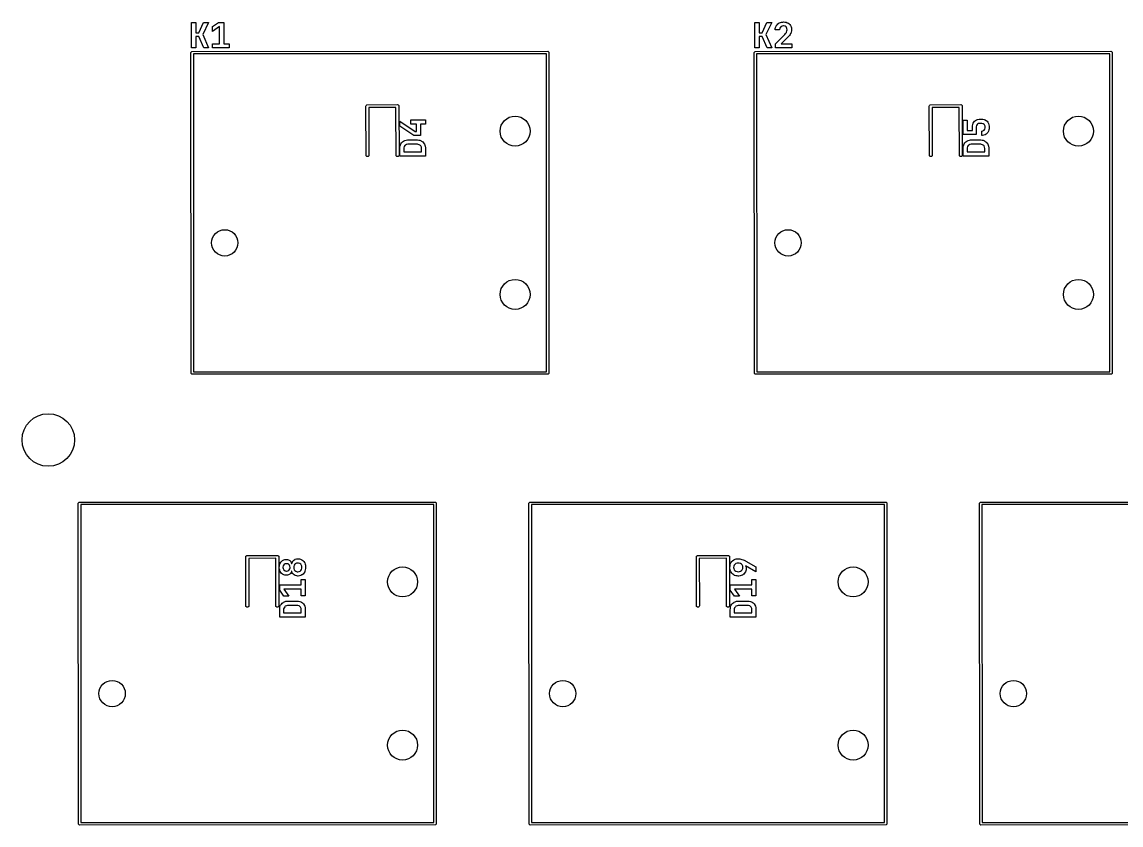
# Model space of a CAD drawing. Extents: x 0.7 to 11, y -6.1 to -1.6.
# Drawn here: x 0.685 to 2.413, y -2.939 to -1.676 of the extents above; entities that cross this region are included whole.
import ezdxf

# ---------------------------------------------------------------- set-up
doc = ezdxf.new("R2010")
doc.units = 0
doc.header["$MEASUREMENT"] = 0
doc.layers.add('BLACK', color=7, linetype='CONTINUOUS')

msp = doc.modelspace()

# ---------------------------------------------------------------- linework, layer by layer
at = {"layer": 'BLACK', "linetype": 'CONTINUOUS'}
for p, q in [((1.8796, -1.6766), (1.8817, -1.6764)), ((1.8817, -1.6764), (1.8826, -1.6763)), ((1.8826, -1.6763), (1.8847, -1.6765)), ((1.8847, -1.6765), (1.8866, -1.6768)), ((0.9515, -1.7171), (0.9515, -1.6769)), ((0.9515, -1.6769), (0.9584, -1.6769)), ((0.9584, -1.6769), (0.9584, -1.6933)), ((0.9584, -1.6933), (0.9631, -1.6933)), ((0.9631, -1.6933), (0.9707, -1.6769)), ((0.9782, -1.6769), (0.9692, -1.6961)), ((0.9707, -1.6769), (0.9782, -1.6769)), ((0.9849, -1.6836), (0.9942, -1.6769)), ((0.9954, -1.6836), (0.9849, -1.6913)), ((0.9849, -1.6913), (0.9849, -1.6836)), ((0.9942, -1.6769), (1.0023, -1.6769)), ((0.9954, -1.7109), (0.9954, -1.6836)), ((1.0023, -1.6769), (1.0023, -1.7109)), ((1.8373, -1.7171), (1.8373, -1.6769)), ((1.8373, -1.6769), (1.8442, -1.6769)), ((1.8442, -1.6769), (1.8442, -1.6933)), ((1.8442, -1.6933), (1.8489, -1.6933)), ((1.8489, -1.6933), (1.8566, -1.6769)), ((1.864, -1.6769), (1.855, -1.6961)), ((1.8566, -1.6769), (1.864, -1.6769)), ((1.8696, -1.6888), (1.8697, -1.6868)), ((1.8765, -1.6888), (1.8696, -1.6888)), ((1.8697, -1.6868), (1.8701, -1.6849)), ((1.8701, -1.6849), (1.8709, -1.683)), ((1.8709, -1.683), (1.8713, -1.6823)), ((1.8713, -1.6823), (1.8724, -1.6806)), ((1.8724, -1.6806), (1.8739, -1.6792)), ((1.8739, -1.6792), (1.8755, -1.6781)), ((1.8755, -1.6781), (1.8759, -1.6779)), ((1.8759, -1.6779), (1.8778, -1.6771)), ((1.877, -1.686), (1.8765, -1.688)), ((1.8765, -1.688), (1.8765, -1.6888)), ((1.8781, -1.6843), (1.877, -1.686)), ((1.8778, -1.6771), (1.8796, -1.6766)), ((1.8787, -1.6838), (1.8781, -1.6843)), ((1.8804, -1.6828), (1.8787, -1.6838)), ((1.8825, -1.6825), (1.8804, -1.6828)), ((1.8831, -1.6825), (1.8825, -1.6825)), ((1.8851, -1.6831), (1.8831, -1.6825)), ((1.8867, -1.6842), (1.8851, -1.6831)), ((1.886, -1.6945), (1.8871, -1.6929)), ((1.8866, -1.6768), (1.8886, -1.6775)), ((1.8871, -1.6848), (1.8867, -1.6842)), ((1.888, -1.6866), (1.8871, -1.6848)), ((1.8871, -1.6929), (1.8874, -1.6923)), ((1.8874, -1.6923), (1.8881, -1.6904)), ((1.8883, -1.6886), (1.888, -1.6866)), ((1.8881, -1.6904), (1.8883, -1.6886)), ((1.8886, -1.6775), (1.8893, -1.6778)), ((1.8893, -1.6778), (1.891, -1.6789)), ((1.891, -1.6789), (1.8925, -1.6803)), ((1.8925, -1.6803), (1.8937, -1.682)), ((1.8937, -1.682), (1.8946, -1.6837)), ((1.8947, -1.6923), (1.8939, -1.6942)), ((1.8946, -1.6837), (1.8951, -1.6857)), ((1.8951, -1.6904), (1.8947, -1.6923)), ((1.8951, -1.6857), (1.8953, -1.6878)), ((1.8953, -1.6882), (1.8951, -1.6904)), ((1.8953, -1.6878), (1.8953, -1.6882)), ((0.9631, -1.6993), (0.9584, -1.6993)), ((0.9584, -1.6993), (0.9584, -1.7171)), ((0.971, -1.7171), (0.9631, -1.6993)), ((0.9692, -1.6961), (0.9786, -1.7171)), ((0.9849, -1.7171), (0.9849, -1.7109)), ((0.9849, -1.7109), (0.9954, -1.7109)), ((1.0023, -1.7109), (1.0107, -1.7109)), ((1.0107, -1.7109), (1.0107, -1.7171)), ((1.8489, -1.6993), (1.8442, -1.6993)), ((1.8442, -1.6993), (1.8442, -1.7171)), ((1.8568, -1.7171), (1.8489, -1.6993)), ((1.855, -1.6961), (1.8644, -1.7171)), ((1.8702, -1.7109), (1.8847, -1.6961)), ((1.8702, -1.7171), (1.8702, -1.7109)), ((1.889, -1.7008), (1.8789, -1.7109)), ((1.8789, -1.7109), (1.8958, -1.7109)), ((1.8847, -1.6961), (1.886, -1.6945)), ((1.8904, -1.6994), (1.889, -1.7008)), ((1.8918, -1.6977), (1.8904, -1.6994)), ((1.8929, -1.6962), (1.8918, -1.6977)), ((1.8938, -1.6944), (1.8929, -1.6962)), ((1.8939, -1.6942), (1.8938, -1.6944)), ((1.8958, -1.7109), (1.8958, -1.7171)), ((0.9508, -1.7244), (0.9509, -1.7237)), ((0.9509, -2.2291), (0.9508, -1.7244)), ((0.9509, -1.7237), (0.952, -1.7226)), ((0.9584, -1.7171), (0.9515, -1.7171)), ((0.952, -1.7226), (1.5118, -1.7224)), ((1.5098, -1.7262), (0.9546, -1.7264)), ((0.9546, -1.7264), (0.9547, -2.2265)), ((0.9786, -1.7171), (0.971, -1.7171)), ((1.0107, -1.7171), (0.9849, -1.7171)), ((1.51, -2.2264), (1.5098, -1.7262)), ((1.5118, -1.7224), (1.5126, -1.7226)), ((1.5126, -1.7226), (1.5136, -1.7237)), ((1.5136, -1.7237), (1.5138, -2.2283)), ((1.8366, -1.7244), (1.8368, -1.7237)), ((1.8368, -2.2291), (1.8366, -1.7244)), ((1.8368, -1.7237), (1.8378, -1.7226)), ((1.8442, -1.7171), (1.8373, -1.7171)), ((1.8378, -1.7226), (2.3976, -1.7224)), ((2.3957, -1.7262), (1.8404, -1.7264)), ((1.8404, -1.7264), (1.8406, -2.2265)), ((1.8644, -1.7171), (1.8568, -1.7171)), ((1.8958, -1.7171), (1.8702, -1.7171)), ((2.3958, -2.2264), (2.3957, -1.7262)), ((2.3976, -1.7224), (2.3984, -1.7226)), ((2.3984, -1.7226), (2.3995, -1.7237)), ((2.3995, -1.7237), (2.3996, -2.2283)), ((1.226, -1.8087), (1.2262, -1.8078)), ((1.2262, -1.8867), (1.226, -1.8087)), ((1.2262, -1.8078), (1.2274, -1.8065)), ((1.2274, -1.8065), (1.2756, -1.8063)), ((1.2732, -1.8109), (1.2305, -1.811)), ((1.2305, -1.811), (1.2307, -1.8858)), ((1.2734, -1.8867), (1.2732, -1.8109)), ((1.2756, -1.8063), (1.2765, -1.8065)), ((1.2765, -1.8065), (1.2778, -1.8078)), ((1.2778, -1.8078), (1.278, -1.8858)), ((2.1118, -1.8087), (2.112, -1.8078)), ((2.112, -1.8867), (2.1118, -1.8087)), ((2.112, -1.8078), (2.1133, -1.8065)), ((2.1133, -1.8065), (2.1614, -1.8063)), ((2.1591, -1.8109), (2.1164, -1.811)), ((2.1164, -1.811), (2.1165, -1.8858)), ((2.1592, -1.8867), (2.1591, -1.8109)), ((2.1614, -1.8063), (2.1623, -1.8065)), ((2.1623, -1.8065), (2.1636, -1.8078)), ((2.1636, -1.8078), (2.1638, -1.8858)), ((1.2963, -1.8372), (1.2963, -1.8303)), ((1.2963, -1.8303), (1.3195, -1.8303)), ((1.3195, -1.8303), (1.3195, -1.8372)), ((2.1651, -1.8535), (2.1651, -1.8305)), ((2.1651, -1.8305), (2.1713, -1.8305)), ((2.1713, -1.8305), (2.1713, -1.847)), ((2.1828, -1.8323), (2.1843, -1.8311)), ((2.1843, -1.8311), (2.186, -1.8301)), ((2.186, -1.8301), (2.1879, -1.8295)), ((2.1879, -1.8295), (2.1901, -1.8291)), ((2.1901, -1.8291), (2.1915, -1.8291)), ((2.1915, -1.8291), (2.1941, -1.8291)), ((2.1941, -1.8291), (2.1961, -1.8292)), ((2.1961, -1.8292), (2.1982, -1.8296)), ((2.1982, -1.8296), (2.2, -1.8304)), ((2.2, -1.8304), (2.2017, -1.8315)), ((2.2017, -1.8315), (2.2027, -1.8325)), ((1.2793, -1.8401), (1.2793, -1.8325)), ((1.2793, -1.8325), (1.3033, -1.8484)), ((1.3015, -1.855), (1.2793, -1.8401)), ((1.3054, -1.8372), (1.2963, -1.8372)), ((1.3033, -1.8484), (1.3054, -1.8484)), ((1.3054, -1.8484), (1.3054, -1.8372)), ((1.3195, -1.8372), (1.3115, -1.8372)), ((1.3115, -1.8372), (1.3115, -1.855)), ((2.1713, -1.847), (2.1797, -1.8469)), ((2.1797, -1.8415), (2.1798, -1.8394)), ((2.1797, -1.8469), (2.1797, -1.8415)), ((2.1798, -1.8394), (2.1801, -1.8374)), ((2.1801, -1.8374), (2.1808, -1.8354)), ((2.1808, -1.8354), (2.1817, -1.8336)), ((2.1817, -1.8336), (2.1828, -1.8323)), ((2.1862, -1.8392), (2.1858, -1.8411)), ((2.1858, -1.8411), (2.1858, -1.8418)), ((2.1858, -1.8418), (2.1858, -1.8535)), ((2.1873, -1.8375), (2.1862, -1.8392)), ((2.1877, -1.8371), (2.1873, -1.8375)), ((2.1895, -1.8362), (2.1877, -1.8371)), ((2.1915, -1.836), (2.1895, -1.8362)), ((2.1941, -1.836), (2.1915, -1.836)), ((2.1946, -1.836), (2.1941, -1.836)), ((2.1943, -1.848), (2.1963, -1.8477)), ((2.1943, -1.8549), (2.1943, -1.848)), ((2.1966, -1.8364), (2.1946, -1.836)), ((2.1963, -1.8477), (2.1981, -1.8466)), ((2.1983, -1.8375), (2.1966, -1.8364)), ((2.1981, -1.8466), (2.1984, -1.8463)), ((2.1988, -1.8382), (2.1983, -1.8375)), ((2.1984, -1.8463), (2.1994, -1.8447)), ((2.1996, -1.84), (2.1988, -1.8382)), ((2.1994, -1.8447), (2.1998, -1.8427)), ((2.1998, -1.8419), (2.1996, -1.84)), ((2.1998, -1.8427), (2.1998, -1.8419)), ((2.2027, -1.8325), (2.2039, -1.8341)), ((2.2048, -1.8481), (2.2038, -1.85)), ((2.2039, -1.8341), (2.2049, -1.836)), ((2.2054, -1.846), (2.2048, -1.8481)), ((2.2049, -1.836), (2.2055, -1.8381)), ((2.2058, -1.8441), (2.2054, -1.846)), ((2.2055, -1.8381), (2.2058, -1.8401)), ((2.2058, -1.8401), (2.2059, -1.8419)), ((2.2059, -1.8419), (2.2058, -1.8441)), ((1.2808, -1.8681), (1.2819, -1.8664)), ((1.2819, -1.8664), (1.2832, -1.8649)), ((1.2832, -1.8649), (1.2848, -1.8637)), ((1.2848, -1.8637), (1.2852, -1.8635)), ((1.2852, -1.8635), (1.287, -1.8626)), ((1.287, -1.8626), (1.2891, -1.862)), ((1.2891, -1.862), (1.2911, -1.8618)), ((1.2911, -1.8618), (1.2918, -1.8618)), ((1.2918, -1.8618), (1.3069, -1.8618)), ((1.3115, -1.855), (1.3015, -1.855)), ((1.3069, -1.8618), (1.3089, -1.8619)), ((1.3089, -1.8619), (1.3108, -1.8623)), ((1.3108, -1.8623), (1.3128, -1.8631)), ((1.3128, -1.8631), (1.3135, -1.8635)), ((1.3135, -1.8635), (1.3152, -1.8646)), ((1.3152, -1.8646), (1.3166, -1.8661)), ((1.3166, -1.8661), (1.3177, -1.8678)), ((2.1858, -1.8535), (2.1651, -1.8535)), ((2.1666, -1.8681), (2.1677, -1.8664)), ((2.1677, -1.8664), (2.1691, -1.8649)), ((2.1691, -1.8649), (2.1707, -1.8637)), ((2.1707, -1.8637), (2.171, -1.8635)), ((2.171, -1.8635), (2.1729, -1.8626)), ((2.1729, -1.8626), (2.1749, -1.862)), ((2.1749, -1.862), (2.1769, -1.8618)), ((2.1769, -1.8618), (2.1776, -1.8618)), ((2.1776, -1.8618), (2.1927, -1.8618)), ((2.1927, -1.8618), (2.1948, -1.8619)), ((2.1956, -1.8548), (2.1943, -1.8549)), ((2.1948, -1.8619), (2.1967, -1.8623)), ((2.1977, -1.8545), (2.1956, -1.8548)), ((2.1967, -1.8623), (2.1986, -1.8631)), ((2.1996, -1.8538), (2.1977, -1.8545)), ((2.1986, -1.8631), (2.1993, -1.8635)), ((2.1993, -1.8635), (2.201, -1.8646)), ((2.2013, -1.8527), (2.1996, -1.8538)), ((2.201, -1.8646), (2.2024, -1.8661)), ((2.2028, -1.8514), (2.2013, -1.8527)), ((2.2024, -1.8661), (2.2035, -1.8678)), ((2.2038, -1.85), (2.2028, -1.8514)), ((1.2793, -1.8752), (1.2794, -1.8732)), ((1.2793, -1.8872), (1.2793, -1.8752)), ((1.2794, -1.8732), (1.2797, -1.8712)), ((1.2797, -1.8712), (1.2803, -1.8693)), ((1.2803, -1.8693), (1.2808, -1.8681)), ((1.2855, -1.874), (1.2854, -1.8752)), ((1.2854, -1.8752), (1.2854, -1.8803)), ((1.2854, -1.8803), (1.3133, -1.8803)), ((1.286, -1.8721), (1.2855, -1.874)), ((1.2872, -1.8705), (1.286, -1.8721)), ((1.288, -1.8698), (1.2872, -1.8705)), ((1.2898, -1.8689), (1.288, -1.8698)), ((1.2918, -1.8687), (1.2898, -1.8689)), ((1.3069, -1.8687), (1.2918, -1.8687)), ((1.3079, -1.8688), (1.3069, -1.8687)), ((1.3099, -1.8693), (1.3079, -1.8688)), ((1.3116, -1.8705), (1.3099, -1.8693)), ((1.3122, -1.8713), (1.3116, -1.8705)), ((1.3131, -1.8732), (1.3122, -1.8713)), ((1.3133, -1.8752), (1.3131, -1.8732)), ((1.3133, -1.8803), (1.3133, -1.8752)), ((1.3177, -1.8678), (1.3179, -1.8681)), ((1.3179, -1.8681), (1.3187, -1.8699)), ((1.3187, -1.8699), (1.3192, -1.8718)), ((1.3192, -1.8718), (1.3194, -1.874)), ((1.3194, -1.874), (1.3195, -1.8752)), ((1.3195, -1.8752), (1.3195, -1.8872)), ((2.1651, -1.8752), (2.1652, -1.8732)), ((2.1651, -1.8872), (2.1651, -1.8752)), ((2.1652, -1.8732), (2.1655, -1.8712)), ((2.1655, -1.8712), (2.1661, -1.8693)), ((2.1661, -1.8693), (2.1666, -1.8681)), ((2.1719, -1.8721), (2.1713, -1.874)), ((2.1713, -1.874), (2.1713, -1.8752)), ((2.1713, -1.8752), (2.1713, -1.8803)), ((2.1713, -1.8803), (2.1991, -1.8803)), ((2.173, -1.8705), (2.1719, -1.8721)), ((2.1738, -1.8698), (2.173, -1.8705)), ((2.1756, -1.8689), (2.1738, -1.8698)), ((2.1776, -1.8687), (2.1756, -1.8689)), ((2.1927, -1.8687), (2.1776, -1.8687)), ((2.1938, -1.8688), (2.1927, -1.8687)), ((2.1958, -1.8693), (2.1938, -1.8688)), ((2.1974, -1.8705), (2.1958, -1.8693)), ((2.1981, -1.8713), (2.1974, -1.8705)), ((2.1989, -1.8732), (2.1981, -1.8713)), ((2.1991, -1.8752), (2.1989, -1.8732)), ((2.1991, -1.8803), (2.1991, -1.8752)), ((2.2035, -1.8678), (2.2037, -1.8681)), ((2.2037, -1.8681), (2.2045, -1.8699)), ((2.2045, -1.8699), (2.205, -1.8718)), ((2.205, -1.8718), (2.2053, -1.874)), ((2.2053, -1.874), (2.2053, -1.8752)), ((2.2053, -1.8752), (2.2053, -1.8872)), ((1.2274, -1.888), (1.2262, -1.8867)), ((1.2293, -1.888), (1.2274, -1.888)), ((1.2305, -1.8867), (1.2293, -1.888)), ((1.2307, -1.8858), (1.2305, -1.8867)), ((1.2747, -1.888), (1.2734, -1.8867)), ((1.2765, -1.888), (1.2747, -1.888)), ((1.2778, -1.8867), (1.2765, -1.888)), ((1.278, -1.8858), (1.2778, -1.8867)), ((1.3195, -1.8872), (1.2793, -1.8872)), ((2.1133, -1.888), (2.112, -1.8867)), ((2.1151, -1.888), (2.1133, -1.888)), ((2.1164, -1.8867), (2.1151, -1.888)), ((2.1165, -1.8858), (2.1164, -1.8867)), ((2.1605, -1.888), (2.1592, -1.8867)), ((2.1623, -1.888), (2.1605, -1.888)), ((2.1636, -1.8867), (2.1623, -1.888)), ((2.1638, -1.8858), (2.1636, -1.8867)), ((2.2053, -1.8872), (2.1651, -1.8872)), ((0.952, -2.2302), (0.9509, -2.2291)), ((0.9547, -2.2265), (1.51, -2.2264)), ((1.5136, -2.2291), (1.5126, -2.2302)), ((1.5138, -2.2283), (1.5136, -2.2291)), ((1.8378, -2.2302), (1.8368, -2.2291)), ((1.8406, -2.2265), (2.3958, -2.2264)), ((2.3995, -2.2291), (2.3984, -2.2302)), ((2.3996, -2.2283), (2.3995, -2.2291)), ((0.9528, -2.2303), (0.952, -2.2302)), ((1.5126, -2.2302), (0.9528, -2.2303)), ((1.8386, -2.2303), (1.8378, -2.2302)), ((2.3984, -2.2302), (1.8386, -2.2303)), ((0.7736, -2.4331), (0.7738, -2.4323)), ((0.7738, -2.9378), (0.7736, -2.4331)), ((0.7738, -2.4323), (0.7748, -2.4313)), ((0.7748, -2.4313), (1.3346, -2.4311)), ((1.3327, -2.4349), (0.7774, -2.435)), ((0.7774, -2.435), (0.7776, -2.9352)), ((1.3328, -2.935), (1.3327, -2.4349)), ((1.3346, -2.4311), (1.3354, -2.4313)), ((1.3354, -2.4313), (1.3365, -2.4323)), ((1.3365, -2.4323), (1.3366, -2.937)), ((1.4823, -2.4331), (1.4824, -2.4323)), ((1.4824, -2.9378), (1.4823, -2.4331)), ((1.4824, -2.4323), (1.4835, -2.4313)), ((1.4835, -2.4313), (2.0433, -2.4311)), ((2.0413, -2.4349), (1.4861, -2.435)), ((1.4861, -2.435), (1.4862, -2.9352)), ((2.0415, -2.935), (2.0413, -2.4349)), ((2.0433, -2.4311), (2.0441, -2.4313)), ((2.0441, -2.4313), (2.0451, -2.4323)), ((2.0451, -2.4323), (2.0453, -2.937)), ((2.1909, -2.4331), (2.1911, -2.4323)), ((2.1911, -2.9378), (2.1909, -2.4331)), ((2.1911, -2.4323), (2.1922, -2.4313)), ((2.1922, -2.4313), (2.752, -2.4311)), ((2.75, -2.4349), (2.1947, -2.435)), ((2.1947, -2.435), (2.1949, -2.9352)), ((1.037, -2.5173), (1.0372, -2.5164)), ((1.0372, -2.5954), (1.037, -2.5173)), ((1.0372, -2.5164), (1.0385, -2.5151)), ((1.0385, -2.5151), (1.0866, -2.515)), ((1.0843, -2.5195), (1.0416, -2.5197)), ((1.0416, -2.5197), (1.0417, -2.5945)), ((1.0844, -2.5954), (1.0843, -2.5195)), ((1.0866, -2.515), (1.0875, -2.5151)), ((1.0875, -2.5151), (1.0888, -2.5164)), ((1.0888, -2.5164), (1.089, -2.5945)), ((1.0935, -2.5241), (1.0949, -2.523)), ((1.0949, -2.523), (1.0967, -2.5221)), ((1.0967, -2.5221), (1.0986, -2.5215)), ((1.0986, -2.5215), (1.1005, -2.5214)), ((1.1005, -2.5214), (1.1025, -2.5215)), ((1.1025, -2.5215), (1.1044, -2.5222)), ((1.1044, -2.5222), (1.1061, -2.5232)), ((1.1061, -2.5232), (1.1076, -2.5246)), ((1.1111, -2.5239), (1.1126, -2.5225)), ((1.1126, -2.5225), (1.1142, -2.5214)), ((1.1142, -2.5214), (1.1146, -2.5212)), ((1.1146, -2.5212), (1.1165, -2.5206)), ((1.1165, -2.5206), (1.1185, -2.5203)), ((1.1185, -2.5203), (1.1191, -2.5203)), ((1.1191, -2.5203), (1.1213, -2.5204)), ((1.1213, -2.5204), (1.1232, -2.5209)), ((1.1232, -2.5209), (1.125, -2.5218)), ((1.125, -2.5218), (1.1253, -2.522)), ((1.1253, -2.522), (1.1269, -2.5232)), ((1.1269, -2.5232), (1.1283, -2.5246)), ((1.7457, -2.5173), (1.7458, -2.5164)), ((1.7458, -2.5954), (1.7457, -2.5173)), ((1.7458, -2.5164), (1.7471, -2.5151)), ((1.7471, -2.5151), (1.7953, -2.515)), ((1.7929, -2.5195), (1.7502, -2.5197)), ((1.7502, -2.5197), (1.7504, -2.5945)), ((1.7931, -2.5954), (1.7929, -2.5195)), ((1.7953, -2.515), (1.7962, -2.5151)), ((1.7962, -2.5151), (1.7975, -2.5164)), ((1.7975, -2.5164), (1.7976, -2.5945)), ((1.8026, -2.5234), (1.8043, -2.5222)), ((1.8043, -2.5222), (1.8047, -2.5219)), ((1.8047, -2.5219), (1.8065, -2.5211)), ((1.8065, -2.5211), (1.8084, -2.5206)), ((1.8084, -2.5206), (1.8105, -2.5203)), ((1.8105, -2.5203), (1.8117, -2.5203)), ((1.8117, -2.5203), (1.8138, -2.5204)), ((1.8138, -2.5204), (1.8157, -2.5208)), ((1.8157, -2.5208), (1.8171, -2.5213)), ((1.8171, -2.5213), (1.8191, -2.522)), ((1.8191, -2.522), (1.821, -2.5228)), ((1.821, -2.5228), (1.8228, -2.5237)), ((1.0897, -2.5339), (1.0898, -2.5318)), ((1.0897, -2.5345), (1.0897, -2.5339)), ((1.0897, -2.5339), (1.0897, -2.5339)), ((1.0899, -2.5365), (1.0897, -2.5345)), ((1.0898, -2.5318), (1.0902, -2.5298)), ((1.0904, -2.5385), (1.0899, -2.5365)), ((1.0902, -2.5298), (1.0909, -2.5279)), ((1.0911, -2.5404), (1.0904, -2.5385)), ((1.0909, -2.5279), (1.0911, -2.5273)), ((1.0911, -2.5273), (1.0922, -2.5256)), ((1.092, -2.542), (1.0911, -2.5404)), ((1.0922, -2.5256), (1.0935, -2.5241)), ((1.0959, -2.5314), (1.0955, -2.5334)), ((1.0955, -2.5334), (1.0955, -2.5339)), ((1.0955, -2.5339), (1.0957, -2.5358)), ((1.0957, -2.5358), (1.0967, -2.5376)), ((1.097, -2.5297), (1.0959, -2.5314)), ((1.0967, -2.5376), (1.097, -2.538)), ((1.0973, -2.5294), (1.097, -2.5297)), ((1.097, -2.538), (1.0987, -2.5392)), ((1.0991, -2.5284), (1.0973, -2.5294)), ((1.0987, -2.5392), (1.1006, -2.5396)), ((1.1011, -2.5281), (1.0991, -2.5284)), ((1.1006, -2.5396), (1.1011, -2.5396)), ((1.1016, -2.5281), (1.1011, -2.5281)), ((1.1011, -2.5396), (1.1031, -2.5393)), ((1.1035, -2.5285), (1.1016, -2.5281)), ((1.1031, -2.5393), (1.1049, -2.5383)), ((1.1052, -2.5297), (1.1035, -2.5285)), ((1.1049, -2.5383), (1.1052, -2.538)), ((1.1057, -2.5302), (1.1052, -2.5297)), ((1.1052, -2.538), (1.1063, -2.5363)), ((1.1065, -2.5319), (1.1057, -2.5302)), ((1.1063, -2.5363), (1.1068, -2.5344)), ((1.1068, -2.5339), (1.1065, -2.5319)), ((1.1068, -2.5344), (1.1068, -2.5339)), ((1.1068, -2.5339), (1.1068, -2.5339)), ((1.1076, -2.5246), (1.1086, -2.5264)), ((1.1091, -2.5398), (1.1085, -2.5417)), ((1.1086, -2.5264), (1.1091, -2.5279)), ((1.1091, -2.5279), (1.1093, -2.5279)), ((1.1093, -2.5398), (1.1091, -2.5398)), ((1.1093, -2.5279), (1.1098, -2.526)), ((1.1094, -2.5404), (1.1093, -2.5398)), ((1.1101, -2.5422), (1.1094, -2.5404)), ((1.1098, -2.526), (1.1108, -2.5244)), ((1.1108, -2.5244), (1.1111, -2.5239)), ((1.1124, -2.5324), (1.1123, -2.5339)), ((1.1123, -2.5339), (1.1125, -2.5358)), ((1.113, -2.5305), (1.1124, -2.5324)), ((1.1125, -2.5358), (1.1133, -2.5377)), ((1.1141, -2.5289), (1.113, -2.5305)), ((1.1133, -2.5377), (1.1141, -2.5389)), ((1.1149, -2.5281), (1.1141, -2.5289)), ((1.1141, -2.5389), (1.1158, -2.5401)), ((1.1168, -2.5272), (1.1149, -2.5281)), ((1.1158, -2.5401), (1.1176, -2.5407)), ((1.1188, -2.527), (1.1168, -2.5272)), ((1.1198, -2.527), (1.1188, -2.527)), ((1.1188, -2.5408), (1.1208, -2.5405)), ((1.1218, -2.5276), (1.1198, -2.527)), ((1.1208, -2.5405), (1.1226, -2.5396)), ((1.1235, -2.5289), (1.1218, -2.5276)), ((1.1226, -2.5396), (1.1235, -2.5389)), ((1.1243, -2.53), (1.1235, -2.5289)), ((1.1235, -2.5389), (1.1245, -2.5372)), ((1.125, -2.5319), (1.1243, -2.53)), ((1.1245, -2.5372), (1.1251, -2.5353)), ((1.1252, -2.5339), (1.125, -2.5319)), ((1.1251, -2.5353), (1.1252, -2.5339)), ((1.1283, -2.5246), (1.1294, -2.5264)), ((1.1294, -2.5264), (1.1296, -2.5268)), ((1.1296, -2.5268), (1.1303, -2.5286)), ((1.1301, -2.5398), (1.1296, -2.541)), ((1.1306, -2.5379), (1.1301, -2.5398)), ((1.1303, -2.5286), (1.1308, -2.5305)), ((1.131, -2.5358), (1.1306, -2.5379)), ((1.1308, -2.5305), (1.131, -2.5326)), ((1.131, -2.5326), (1.1311, -2.5339)), ((1.1311, -2.5339), (1.131, -2.5358)), ((1.7984, -2.5339), (1.7985, -2.5319)), ((1.7984, -2.5352), (1.7984, -2.5339)), ((1.7984, -2.5339), (1.7984, -2.5339)), ((1.7987, -2.5373), (1.7984, -2.5352)), ((1.7985, -2.5319), (1.7989, -2.5298)), ((1.7992, -2.5393), (1.7987, -2.5373)), ((1.7989, -2.5298), (1.7995, -2.5279)), ((1.8, -2.5411), (1.7992, -2.5393)), ((1.7995, -2.5279), (1.8, -2.5267)), ((1.8, -2.5267), (1.8012, -2.5249)), ((1.8012, -2.5249), (1.8026, -2.5234)), ((1.8044, -2.5321), (1.8042, -2.5339)), ((1.8042, -2.5339), (1.8045, -2.5358)), ((1.8051, -2.5303), (1.8044, -2.5321)), ((1.8045, -2.5358), (1.8051, -2.5375)), ((1.806, -2.5291), (1.8051, -2.5303)), ((1.8051, -2.5375), (1.8063, -2.539)), ((1.8076, -2.5279), (1.806, -2.5291)), ((1.8063, -2.539), (1.8076, -2.5399)), ((1.8095, -2.5272), (1.8076, -2.5279)), ((1.8076, -2.5399), (1.8095, -2.5405)), ((1.8114, -2.527), (1.8095, -2.5272)), ((1.8095, -2.5405), (1.8114, -2.5407)), ((1.8131, -2.5272), (1.8114, -2.527)), ((1.8114, -2.5407), (1.8133, -2.5405)), ((1.815, -2.5278), (1.8131, -2.5272)), ((1.8133, -2.5405), (1.8152, -2.5399)), ((1.8166, -2.5289), (1.815, -2.5278)), ((1.8152, -2.5399), (1.8168, -2.5387)), ((1.8176, -2.53), (1.8166, -2.5289)), ((1.8168, -2.5387), (1.8177, -2.5375)), ((1.8184, -2.5319), (1.8176, -2.53)), ((1.8177, -2.5375), (1.8185, -2.5356)), ((1.8186, -2.5339), (1.8184, -2.5319)), ((1.8185, -2.5356), (1.8186, -2.5339)), ((1.8235, -2.5394), (1.8227, -2.5412)), ((1.8228, -2.5237), (1.8234, -2.5241)), ((1.8392, -2.5408), (1.8229, -2.5313)), ((1.8229, -2.5313), (1.8234, -2.5321)), ((1.8234, -2.5241), (1.8392, -2.5328)), ((1.8234, -2.5321), (1.8239, -2.5334)), ((1.824, -2.5375), (1.8235, -2.5394)), ((1.8239, -2.5334), (1.8241, -2.5354)), ((1.8241, -2.5355), (1.824, -2.5375)), ((1.8241, -2.5354), (1.8241, -2.5355)), ((1.8392, -2.5328), (1.8392, -2.5408)), ((1.0933, -2.5435), (1.092, -2.542)), ((1.0949, -2.5448), (1.0933, -2.5435)), ((1.0966, -2.5457), (1.0949, -2.5448)), ((1.0986, -2.5462), (1.0966, -2.5457)), ((1.1005, -2.5463), (1.0986, -2.5462)), ((1.1025, -2.5462), (1.1005, -2.5463)), ((1.1044, -2.5456), (1.1025, -2.5462)), ((1.1061, -2.5445), (1.1044, -2.5456)), ((1.1073, -2.5434), (1.1061, -2.5445)), ((1.1085, -2.5417), (1.1073, -2.5434)), ((1.1111, -2.5438), (1.1101, -2.5422)), ((1.1114, -2.5441), (1.1111, -2.5438)), ((1.1129, -2.5455), (1.1114, -2.5441)), ((1.1146, -2.5465), (1.1129, -2.5455)), ((1.1153, -2.5468), (1.1146, -2.5465)), ((1.1172, -2.5473), (1.1153, -2.5468)), ((1.1191, -2.5475), (1.1172, -2.5473)), ((1.1176, -2.5407), (1.1188, -2.5408)), ((1.1196, -2.5475), (1.1191, -2.5475)), ((1.1217, -2.5472), (1.1196, -2.5475)), ((1.1236, -2.5467), (1.1217, -2.5472)), ((1.1253, -2.5458), (1.1236, -2.5467)), ((1.1243, -2.5615), (1.1243, -2.553)), ((1.1243, -2.553), (1.1305, -2.553)), ((1.1257, -2.5455), (1.1253, -2.5458)), ((1.1272, -2.5443), (1.1257, -2.5455)), ((1.1285, -2.5428), (1.1272, -2.5443)), ((1.1296, -2.541), (1.1285, -2.5428)), ((1.1305, -2.553), (1.1305, -2.5788)), ((1.8002, -2.5414), (1.8, -2.5411)), ((1.8014, -2.5432), (1.8002, -2.5414)), ((1.8029, -2.5446), (1.8014, -2.5432)), ((1.8046, -2.5458), (1.8029, -2.5446)), ((1.8057, -2.5464), (1.8046, -2.5458)), ((1.8076, -2.547), (1.8057, -2.5464)), ((1.8096, -2.5474), (1.8076, -2.547)), ((1.8115, -2.5475), (1.8096, -2.5474)), ((1.8122, -2.5475), (1.8115, -2.5475)), ((1.8142, -2.5473), (1.8122, -2.5475)), ((1.8162, -2.5467), (1.8142, -2.5473)), ((1.8181, -2.5459), (1.8162, -2.5467)), ((1.8184, -2.5457), (1.8181, -2.5459)), ((1.82, -2.5445), (1.8184, -2.5457)), ((1.8214, -2.5431), (1.82, -2.5445)), ((1.8225, -2.5416), (1.8214, -2.5431)), ((1.8227, -2.5412), (1.8225, -2.5416)), ((1.8329, -2.5615), (1.8329, -2.553)), ((1.8329, -2.553), (1.8392, -2.553)), ((1.8392, -2.553), (1.8392, -2.5788)), ((1.0903, -2.5696), (1.0903, -2.5615)), ((1.0903, -2.5615), (1.1243, -2.5615)), ((1.097, -2.5789), (1.0903, -2.5696)), ((1.1243, -2.5684), (1.097, -2.5684)), ((1.097, -2.5684), (1.1047, -2.5789)), ((1.1243, -2.5788), (1.1243, -2.5684)), ((1.7989, -2.5696), (1.7989, -2.5615)), ((1.7989, -2.5615), (1.8329, -2.5615)), ((1.8056, -2.5789), (1.7989, -2.5696)), ((1.8329, -2.5684), (1.8056, -2.5684)), ((1.8056, -2.5684), (1.8133, -2.5789)), ((1.8329, -2.5788), (1.8329, -2.5684)), ((1.0918, -2.5933), (1.0929, -2.5916)), ((1.0929, -2.5916), (1.0943, -2.5901)), ((1.0943, -2.5901), (1.0959, -2.5889)), ((1.0959, -2.5889), (1.0962, -2.5887)), ((1.0962, -2.5887), (1.0981, -2.5878)), ((1.1047, -2.5789), (1.097, -2.5789)), ((1.0981, -2.5878), (1.1001, -2.5872)), ((1.1001, -2.5872), (1.1021, -2.587)), ((1.1021, -2.587), (1.1028, -2.587)), ((1.1028, -2.587), (1.1179, -2.587)), ((1.1179, -2.587), (1.12, -2.5871)), ((1.12, -2.5871), (1.1219, -2.5875)), ((1.1219, -2.5875), (1.1238, -2.5883)), ((1.1238, -2.5883), (1.1245, -2.5887)), ((1.1305, -2.5788), (1.1243, -2.5788)), ((1.1245, -2.5887), (1.1262, -2.5898)), ((1.1262, -2.5898), (1.1276, -2.5913)), ((1.1276, -2.5913), (1.1287, -2.5929)), ((1.8005, -2.5933), (1.8016, -2.5916)), ((1.8016, -2.5916), (1.8029, -2.5901)), ((1.8029, -2.5901), (1.8045, -2.5889)), ((1.8045, -2.5889), (1.8049, -2.5887)), ((1.8049, -2.5887), (1.8067, -2.5878)), ((1.8133, -2.5789), (1.8056, -2.5789)), ((1.8067, -2.5878), (1.8088, -2.5872)), ((1.8088, -2.5872), (1.8108, -2.587)), ((1.8108, -2.587), (1.8115, -2.587)), ((1.8115, -2.587), (1.8266, -2.587)), ((1.8266, -2.587), (1.8286, -2.5871)), ((1.8286, -2.5871), (1.8305, -2.5875)), ((1.8305, -2.5875), (1.8325, -2.5883)), ((1.8325, -2.5883), (1.8332, -2.5887)), ((1.8392, -2.5788), (1.8329, -2.5788)), ((1.8332, -2.5887), (1.8349, -2.5898)), ((1.8349, -2.5898), (1.8363, -2.5913)), ((1.8363, -2.5913), (1.8374, -2.5929)), ((1.0385, -2.5967), (1.0372, -2.5954)), ((1.0403, -2.5967), (1.0385, -2.5967)), ((1.0416, -2.5954), (1.0403, -2.5967)), ((1.0417, -2.5945), (1.0416, -2.5954)), ((1.0857, -2.5967), (1.0844, -2.5954)), ((1.0875, -2.5967), (1.0857, -2.5967)), ((1.0888, -2.5954), (1.0875, -2.5967)), ((1.089, -2.5945), (1.0888, -2.5954)), ((1.0903, -2.6004), (1.0904, -2.5984)), ((1.0903, -2.6124), (1.0903, -2.6004)), ((1.0904, -2.5984), (1.0907, -2.5964)), ((1.0907, -2.5964), (1.0913, -2.5945)), ((1.0913, -2.5945), (1.0918, -2.5933)), ((1.0971, -2.5973), (1.0965, -2.5992)), ((1.0965, -2.5992), (1.0965, -2.6004)), ((1.0965, -2.6004), (1.0965, -2.6055)), ((1.0965, -2.6055), (1.1243, -2.6055)), ((1.0982, -2.5957), (1.0971, -2.5973)), ((1.099, -2.595), (1.0982, -2.5957)), ((1.1008, -2.5941), (1.099, -2.595)), ((1.1028, -2.5939), (1.1008, -2.5941)), ((1.1179, -2.5939), (1.1028, -2.5939)), ((1.119, -2.5939), (1.1179, -2.5939)), ((1.121, -2.5945), (1.119, -2.5939)), ((1.1226, -2.5957), (1.121, -2.5945)), ((1.1233, -2.5965), (1.1226, -2.5957)), ((1.1241, -2.5983), (1.1233, -2.5965)), ((1.1243, -2.6004), (1.1241, -2.5983)), ((1.1243, -2.6055), (1.1243, -2.6004)), ((1.1287, -2.5929), (1.1289, -2.5933)), ((1.1289, -2.5933), (1.1297, -2.5951)), ((1.1297, -2.5951), (1.1302, -2.597)), ((1.1302, -2.597), (1.1305, -2.5991)), ((1.1305, -2.5991), (1.1305, -2.6004)), ((1.1305, -2.6004), (1.1305, -2.6124)), ((1.7471, -2.5967), (1.7458, -2.5954)), ((1.7489, -2.5967), (1.7471, -2.5967)), ((1.7502, -2.5954), (1.7489, -2.5967)), ((1.7504, -2.5945), (1.7502, -2.5954)), ((1.7944, -2.5967), (1.7931, -2.5954)), ((1.7962, -2.5967), (1.7944, -2.5967)), ((1.7975, -2.5954), (1.7962, -2.5967)), ((1.7976, -2.5945), (1.7975, -2.5954)), ((1.7989, -2.6004), (1.799, -2.5984)), ((1.7989, -2.6124), (1.7989, -2.6004)), ((1.799, -2.5984), (1.7994, -2.5964)), ((1.7994, -2.5964), (1.8, -2.5945)), ((1.8, -2.5945), (1.8005, -2.5933)), ((1.8052, -2.5992), (1.8051, -2.6004)), ((1.8051, -2.6004), (1.8051, -2.6055)), ((1.8051, -2.6055), (1.833, -2.6055)), ((1.8057, -2.5973), (1.8052, -2.5992)), ((1.8069, -2.5957), (1.8057, -2.5973)), ((1.8077, -2.595), (1.8069, -2.5957)), ((1.8095, -2.5941), (1.8077, -2.595)), ((1.8115, -2.5939), (1.8095, -2.5941)), ((1.8266, -2.5939), (1.8115, -2.5939)), ((1.8276, -2.5939), (1.8266, -2.5939)), ((1.8296, -2.5945), (1.8276, -2.5939)), ((1.8312, -2.5957), (1.8296, -2.5945)), ((1.8319, -2.5965), (1.8312, -2.5957)), ((1.8327, -2.5983), (1.8319, -2.5965)), ((1.833, -2.6004), (1.8327, -2.5983)), ((1.833, -2.6055), (1.833, -2.6004)), ((1.8374, -2.5929), (1.8376, -2.5933)), ((1.8376, -2.5933), (1.8384, -2.5951)), ((1.8384, -2.5951), (1.8389, -2.597)), ((1.8389, -2.597), (1.8391, -2.5991)), ((1.8391, -2.5991), (1.8392, -2.6004)), ((1.8392, -2.6004), (1.8392, -2.6124)), ((1.1305, -2.6124), (1.0903, -2.6124)), ((1.8392, -2.6124), (1.7989, -2.6124)), ((0.7748, -2.9388), (0.7738, -2.9378)), ((0.7776, -2.9352), (1.3328, -2.935)), ((1.3365, -2.9378), (1.3354, -2.9388)), ((1.3366, -2.937), (1.3365, -2.9378)), ((1.4835, -2.9388), (1.4824, -2.9378)), ((1.4862, -2.9352), (2.0415, -2.935)), ((2.0451, -2.9378), (2.0441, -2.9388)), ((2.0453, -2.937), (2.0451, -2.9378)), ((2.1922, -2.9388), (2.1911, -2.9378)), ((2.1949, -2.9352), (2.7501, -2.935)), ((0.7756, -2.939), (0.7748, -2.9388)), ((1.3354, -2.9388), (0.7756, -2.939)), ((1.4843, -2.939), (1.4835, -2.9388)), ((2.0441, -2.9388), (1.4843, -2.939)), ((2.1929, -2.939), (2.1922, -2.9388)), ((2.7527, -2.9388), (2.1929, -2.939))]:
    msp.add_line(p, q, dxfattribs=at)
at = {"layer": 'BLACK'}
for centre, radius in [((1.4606, -1.848), 0.0236), ((2.3465, -1.848), 0.0236), ((1.0039, -2.0236), 0.0207), ((1.8898, -2.0236), 0.0207), ((1.4606, -2.1047), 0.0236), ((2.3465, -2.1047), 0.0236), ((0.7264, -2.3335), 0.0413), ((1.2835, -2.5567), 0.0236), ((1.9921, -2.5567), 0.0236), ((0.8268, -2.7323), 0.0207), ((1.5354, -2.7323), 0.0207), ((2.2441, -2.7323), 0.0207), ((1.2835, -2.8134), 0.0236), ((1.9921, -2.8134), 0.0236)]:
    msp.add_circle(centre, radius, dxfattribs=at)

doc.saveas('drawing.dxf')
